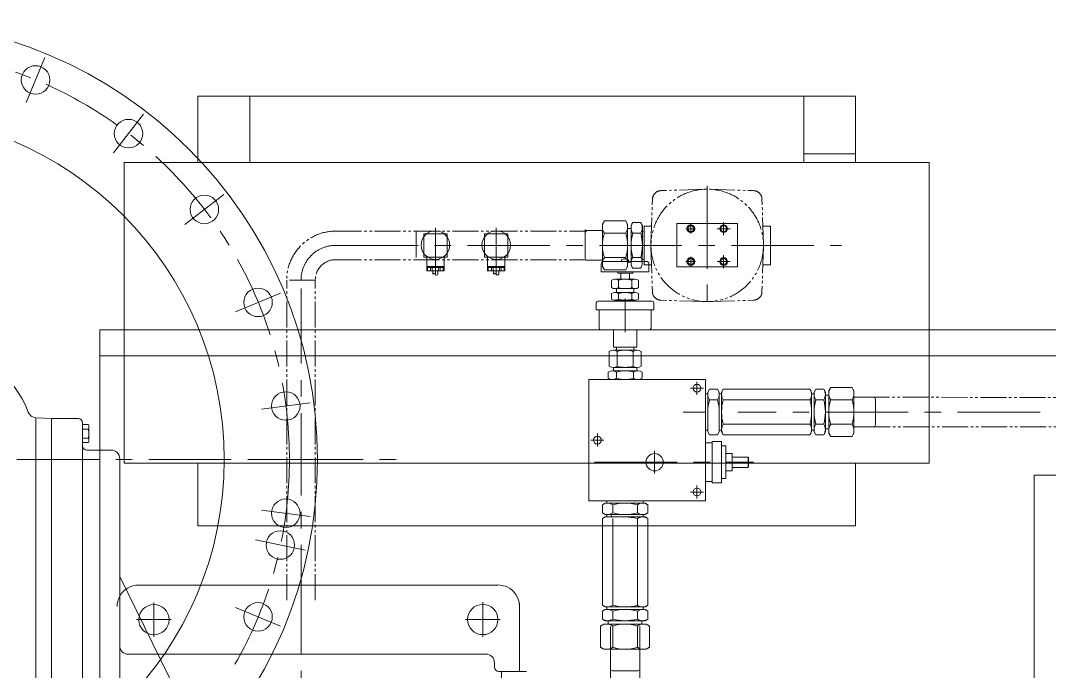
# Model space of a CAD drawing. Header units: inches. Extents: x 0 to 26418, y 0 to 20128.
# Drawn here: x 20957 to 22146, y 7559 to 8311 of the extents above; entities that cross this region are included whole.
import ezdxf

# ---------------------------------------------------------------- set-up
doc = ezdxf.new("R2010")
doc.units = ezdxf.units.IN
doc.header["$MEASUREMENT"] = 0
doc.linetypes.add('CENTER', pattern=[50.8, 31.75, -6.35, 6.35, -6.35])
doc.linetypes.add('EB_DASHDOTDOT', pattern=[45, 30, -3, 3, -3, 3, -3])
for name, color, linetype, lineweight in [('CAXA1', 5, 'CENTER', 5), ('CAXA尺寸线层', 3, 'Continuous', 5), ('CAXA细实线层', 7, 'Continuous', 5), ('细实线层', 7, 'Continuous', 5)]:
    doc.layers.add(name, color=color, linetype=linetype, lineweight=lineweight)

msp = doc.modelspace()

# ---------------------------------------------------------------- linework, layer by layer
at = {"color": 7, "lineweight": 5}
for p, q in [((21161.98, 8223.94), (21921.98, 8223.94)), ((21161.98, 8223.94), (21161.98, 8147.54)), ((21161.98, 8223.94), (21161.98, 8147.54)), ((21221.98, 8223.94), (21221.98, 8147.54)), ((21861.98, 8223.94), (21861.98, 8147.54)), ((21921.98, 8223.94), (21921.98, 8147.54)), ((21861.98, 8157.54), (21921.98, 8157.54)), ((21076.98, 8147.54), (21076.98, 7799.94)), ((21076.98, 8147.54), (22006.98, 8147.54)), ((22006.98, 8147.54), (22006.98, 7799.94)), ((21048.66, 7953.98), (21048.66, 6673.89)), ((21048.66, 7953.98), (23708.66, 7953.98)), ((21048.66, 7923.94), (23708.66, 7923.94)), ((21076.98, 7799.94), (22006.98, 7799.94)), ((21161.98, 7799.94), (21161.98, 7727.54)), ((21921.98, 7799.94), (21921.98, 7727.54)), ((22128.29, 7786.01), (22128.29, 6751.87)), ((22128.29, 7786.01), (24114.16, 7786.01)), ((21161.98, 7727.54), (21921.98, 7727.54))]:
    msp.add_line(p, q, dxfattribs=at)
at = {"color": 7, "linetype": 'Continuous', "lineweight": 5}
for p, q in [((21629.52, 8076.09), (21629.5, 8051.54)), ((21629.52, 8076.09), (21629.51, 8068.58)), ((21629.52, 8076.09), (21631.71, 8079.88)), ((21629.52, 8076.09), (21631.71, 8079.88)), ((21631.71, 8079.88), (21656.33, 8079.85)), ((21631.71, 8079.88), (21656.33, 8079.85)), ((21658.52, 8076.06), (21656.33, 8079.85)), ((21658.52, 8076.06), (21656.33, 8079.85)), ((21658.52, 8076.06), (21658.52, 8071.05)), ((21658.52, 8076.06), (21658.52, 8071.05)), ((21662.52, 8074.55), (21664.43, 8077.85)), ((21662.52, 8074.55), (21664.43, 8077.85)), ((21662.52, 8074.55), (21662.52, 8071.05)), ((21662.52, 8074.55), (21662.52, 8071.05)), ((21664.43, 8077.85), (21673.62, 8077.84)), ((21664.43, 8077.85), (21673.62, 8077.84)), ((21675.52, 8074.54), (21673.62, 8077.84)), ((21675.52, 8074.54), (21673.62, 8077.84)), ((21675.52, 8074.54), (21675.5, 8051.54)), ((21675.52, 8074.54), (21675.51, 8068.04)), ((21677.45, 8073.96), (21677.45, 8028.96)), ((21686.14, 8073.96), (21677.45, 8073.96)), ((21677.45, 8073.96), (21677.45, 8028.96)), ((21686.14, 8073.96), (21677.45, 8073.96)), ((21715.45, 8026.84), (21715.45, 8076.84)), ((21715.45, 8076.84), (21785.45, 8076.84)), ((21785.45, 8076.84), (21785.45, 8026.84)), ((21814.75, 8073.96), (21823.45, 8073.96)), ((21823.45, 8028.96), (21823.45, 8073.96)), ((21823.45, 8072.53), (21823.45, 8030.53)), ((21422.86, 8065.04), (21449.86, 8065.04)), ((21422.86, 8038.04), (21422.86, 8065.04)), ((21449.86, 8038.04), (21449.86, 8065.04)), ((21493.22, 8065.04), (21520.22, 8065.04)), ((21493.22, 8038.04), (21493.22, 8065.04)), ((21520.22, 8038.04), (21520.22, 8065.04)), ((21609.45, 8066.27), (21610.8, 8068.6)), ((21610.8, 8068.6), (21629.51, 8068.58)), ((21631.67, 8065.66), (21656.3, 8065.68)), ((21631.67, 8065.66), (21656.3, 8065.68)), ((21658.48, 8027.04), (21658.52, 8071.05)), ((21658.52, 8071.05), (21662.52, 8071.05)), ((21658.52, 8071.05), (21662.52, 8071.05)), ((21662.51, 8070.87), (21662.5, 8051.57)), ((21662.51, 8070.87), (21662.5, 8051.57)), ((21664.39, 8065.69), (21673.58, 8065.7)), ((21664.39, 8065.69), (21673.58, 8065.7)), ((21677.45, 8067.61), (21675.51, 8068.04)), ((21677.45, 8067.61), (21675.51, 8068.04)), ((21629.5, 8051.58), (21629.48, 8027.07)), ((21629.5, 8051.58), (21629.48, 8027.07)), ((21658.48, 8027.04), (21658.5, 8051.55)), ((21662.48, 8028.55), (21662.5, 8051.55)), ((21662.48, 8028.55), (21662.5, 8051.55)), ((21675.5, 8051.54), (21675.48, 8031.31)), ((21675.5, 8051.54), (21675.48, 8031.31)), ((21422.86, 8038.04), (21449.86, 8038.04)), ((21426.36, 8022.09), (21426.36, 8038.04)), ((21446.36, 8022.09), (21446.36, 8038.04)), ((21493.22, 8038.04), (21520.22, 8038.04)), ((21496.72, 8022.09), (21496.72, 8038.04)), ((21516.72, 8022.09), (21516.72, 8038.04)), ((21609.42, 8036.94), (21610.77, 8034.6)), ((21631.67, 8037.43), (21656.3, 8037.4)), ((21631.67, 8037.43), (21656.3, 8037.4)), ((21655.2, 8036.14), (21655.2, 8035.75)), ((21655.2, 8035.75), (21656, 8035.75)), ((21656, 8036.14), (21656, 8035.75)), ((21664.39, 8037.4), (21673.58, 8037.39)), ((21664.39, 8037.4), (21673.58, 8037.39)), ((21446.36, 8027.09), (21426.36, 8027.09)), ((21446.36, 8026.09), (21426.36, 8026.09)), ((21427.17, 8022.09), (21427.17, 8026.09)), ((21430.82, 8022.09), (21430.82, 8026.09)), ((21432.71, 8022.09), (21432.71, 8026.09)), ((21440.01, 8022.09), (21440.01, 8026.09)), ((21441.9, 8022.09), (21441.9, 8026.09)), ((21445.54, 8022.09), (21445.54, 8026.09)), ((21516.72, 8027.09), (21496.72, 8027.09)), ((21516.72, 8026.09), (21496.72, 8026.09)), ((21497.53, 8022.09), (21497.53, 8026.09)), ((21501.18, 8022.09), (21501.18, 8026.09)), ((21503.07, 8022.09), (21503.07, 8026.09)), ((21510.36, 8022.09), (21510.36, 8026.09)), ((21512.25, 8022.09), (21512.25, 8026.09)), ((21515.9, 8022.09), (21515.9, 8026.09)), ((21610.77, 8034.6), (21629.48, 8034.58)), ((21628.1, 8021.04), (21628.1, 8030.04)), ((21629.48, 8027.07), (21631.66, 8023.28)), ((21629.48, 8027.07), (21631.66, 8023.28)), ((21631.1, 8033.04), (21680.1, 8033.04)), ((21651.6, 8033.04), (21651.6, 8034.74)), ((21658.48, 8027.04), (21656.28, 8023.25)), ((21658.48, 8027.04), (21656.28, 8023.25)), ((21658.48, 8032.05), (21662.48, 8032.05)), ((21658.48, 8032.05), (21662.48, 8032.05)), ((21659.6, 8034.76), (21659.6, 8033.04)), ((21662.48, 8028.55), (21664.38, 8025.25)), ((21662.48, 8028.55), (21664.38, 8025.25)), ((21664.38, 8025.25), (21673.57, 8025.24)), ((21664.38, 8025.25), (21673.57, 8025.24)), ((21677.45, 8035.47), (21675.48, 8035.04)), ((21677.45, 8035.47), (21675.48, 8035.04)), ((21686.14, 8028.96), (21677.45, 8028.96)), ((21686.14, 8028.96), (21677.45, 8028.96)), ((21683.1, 8021.04), (21683.1, 8030.04)), ((21715.45, 8026.84), (21785.45, 8026.84)), ((21814.75, 8028.96), (21823.45, 8028.96)), ((21446.36, 8022.09), (21426.36, 8022.09)), ((21433.36, 8018.32), (21433.36, 8022.09)), ((21439.36, 8018.32), (21439.36, 8022.09)), ((21516.72, 8022.09), (21496.72, 8022.09)), ((21503.72, 8018.32), (21503.72, 8022.09)), ((21509.72, 8018.32), (21509.72, 8022.09)), ((21628.1, 8021.04), (21655.6, 8021.04)), ((21631.66, 8023.28), (21656.28, 8023.25)), ((21631.66, 8023.28), (21656.28, 8023.25)), ((21667.29, 8012.54), (21643.91, 8012.54)), ((21647.37, 8021.04), (21647.37, 8019.54)), ((21660.6, 8019.54), (21647.37, 8019.54)), ((21650.6, 8019.54), (21664.37, 8019.54)), ((21650.6, 8012.54), (21650.6, 8019.54)), ((21655.6, 8021.04), (21683.1, 8021.04)), ((21660.6, 8012.54), (21660.6, 8019.54)), ((21664.37, 8019.54), (21664.37, 8021.04)), ((21640.01, 8002.69), (21640.01, 8011.39)), ((21667.29, 8001.54), (21643.91, 8001.54)), ((21645.6, 7997.16), (21645.6, 8001.54)), ((21647.81, 8011.39), (21647.81, 8002.69)), ((21663.4, 8011.39), (21663.4, 8002.69)), ((21665.6, 7997.16), (21665.6, 8001.54)), ((21671.19, 8002.69), (21671.19, 8011.39)), ((21640.01, 7989.31), (21640.01, 7996.01)), ((21667.29, 7997.16), (21643.91, 7997.16)), ((21647.81, 7996.01), (21647.81, 7989.31)), ((21663.4, 7996.01), (21663.4, 7989.31)), ((21671.19, 7989.31), (21671.19, 7996.01)), ((21622.35, 7977.04), (21622.35, 7985.04)), ((21622.35, 7977.04), (21688.85, 7977.04)), ((21686.85, 7987.04), (21624.08, 7987.04)), ((21625.6, 7956.04), (21625.6, 7977.04)), ((21667.29, 7988.16), (21643.91, 7988.16)), ((21645.6, 7987.04), (21645.6, 7988.16)), ((21665.6, 7987.04), (21665.6, 7988.16)), ((21685.6, 7956.04), (21685.6, 7977.04)), ((21688.85, 7985.04), (21688.85, 7977.04)), ((21627.6, 7954.04), (21683.6, 7954.04)), ((21642.1, 7954.05), (21642.1, 7933.97)), ((21669.1, 7954.05), (21669.1, 7933.97)), ((21637.13, 7912), (21637.13, 7929.08)), ((21669.46, 7930.54), (21641.75, 7930.54)), ((21669.1, 7933.97), (21642.1, 7933.97)), ((21645.6, 7930.54), (21645.6, 7933.97)), ((21646.36, 7929.08), (21646.36, 7912)), ((21664.84, 7929.08), (21664.84, 7912)), ((21665.6, 7930.54), (21665.6, 7933.97)), ((21674.08, 7912), (21674.08, 7929.08)), ((21635.97, 7898.03), (21635.97, 7905.05)), ((21670.32, 7906.54), (21640.88, 7906.54)), ((21641.75, 7910.54), (21655.6, 7910.54)), ((21642.1, 7906.54), (21642.1, 7910.54)), ((21645.79, 7905.05), (21645.79, 7898.03)), ((21669.46, 7910.54), (21655.6, 7910.54)), ((21665.42, 7905.05), (21665.42, 7898.03)), ((21669.1, 7906.54), (21669.1, 7910.54)), ((21675.23, 7898.03), (21675.23, 7905.05)), ((21613.6, 7896.44), (21748.6, 7896.44)), ((21613.6, 7896.44), (21613.6, 7756.44)), ((21748.6, 7843.44), (21748.6, 7896.44)), ((21751.19, 7881.94), (21753.1, 7885.24)), ((21751.19, 7881.94), (21751.19, 7875.44)), ((21751.19, 7858.94), (21751.19, 7881.94)), ((21751.19, 7842.44), (21751.19, 7881.94)), ((21753.1, 7885.24), (21762.29, 7885.24)), ((21764.19, 7881.94), (21762.29, 7885.24)), ((21764.19, 7878.44), (21764.19, 7881.94)), ((21764.19, 7881.94), (21764.19, 7858.94)), ((21764.19, 7858.94), (21764.19, 7881.94)), ((21764.19, 7842.44), (21764.19, 7881.94)), ((21767.07, 7881.94), (21768.97, 7885.24)), ((21767.07, 7881.94), (21767.07, 7875.44)), ((21767.07, 7858.94), (21767.07, 7881.94)), ((21767.07, 7843.52), (21767.07, 7881.94)), ((21768.97, 7885.24), (21869.19, 7885.24)), ((21871.09, 7881.94), (21869.19, 7885.24)), ((21871.09, 7881.94), (21871.09, 7858.94)), ((21871.09, 7878.44), (21871.09, 7881.94)), ((21871.09, 7842.44), (21871.09, 7881.94)), ((21873.99, 7881.94), (21875.9, 7885.24)), ((21873.99, 7881.94), (21873.99, 7875.44)), ((21873.99, 7842.44), (21873.99, 7881.94)), ((21885.09, 7885.24), (21875.9, 7885.24)), ((21886.99, 7881.94), (21885.09, 7885.24)), ((21886.99, 7878.44), (21886.99, 7881.94)), ((21886.99, 7881.94), (21886.99, 7858.94)), ((21886.99, 7839.44), (21886.99, 7881.94)), ((21890.99, 7883.45), (21893.18, 7887.24)), ((21890.99, 7878.44), (21890.99, 7883.45)), ((21890.99, 7883.45), (21890.99, 7839.44)), ((21917.81, 7887.24), (21893.18, 7887.24)), ((21919.99, 7883.45), (21917.81, 7887.24)), ((21919.99, 7883.45), (21919.99, 7875.94)), ((21919.99, 7858.94), (21919.99, 7883.45)), ((21748.6, 7879.94), (21751.22, 7879.94)), ((21762.29, 7873.09), (21753.1, 7873.09)), ((21764.17, 7879.94), (21767.09, 7879.94)), ((21869.19, 7873.09), (21768.97, 7873.09)), ((21871.09, 7879.94), (21874.02, 7879.94)), ((21871.09, 7858.94), (21871.09, 7879.94)), ((21885.09, 7873.09), (21875.9, 7873.09)), ((21890.99, 7878.44), (21886.99, 7878.44)), ((21917.81, 7873.09), (21893.18, 7873.09)), ((21943.65, 7875.94), (21919.99, 7875.94)), ((21944.99, 7873.6), (21943.65, 7875.94)), ((21944.99, 7844.27), (21944.99, 7873.6)), ((21919.99, 7834.43), (21919.99, 7858.94)), ((21748.6, 7756.44), (21748.6, 7843.44)), ((21748.6, 7837.94), (21751.19, 7837.94)), ((21751.19, 7835.94), (21751.19, 7842.44)), ((21751.19, 7842.44), (21751.19, 7835.94)), ((21751.19, 7835.94), (21753.06, 7832.63)), ((21764.19, 7835.94), (21762.29, 7832.63)), ((21764.19, 7835.94), (21764.19, 7842.44)), ((21764.19, 7835.94), (21764.19, 7842.44)), ((21764.19, 7837.94), (21767.09, 7837.94)), ((21767.07, 7835.93), (21767.07, 7843.52)), ((21767.07, 7835.93), (21768.97, 7832.63)), ((21869.19, 7844.81), (21768.97, 7844.8)), ((21871.09, 7835.94), (21869.19, 7832.64)), ((21871.09, 7835.94), (21871.09, 7842.44)), ((21871.09, 7837.94), (21873.99, 7837.94)), ((21873.99, 7835.94), (21873.99, 7842.44)), ((21873.99, 7835.94), (21875.9, 7832.64)), ((21885.09, 7844.81), (21875.9, 7844.81)), ((21886.99, 7835.94), (21885.09, 7832.64)), ((21886.99, 7835.94), (21886.99, 7839.44)), ((21890.99, 7839.44), (21886.99, 7839.44)), ((21890.99, 7834.43), (21890.99, 7839.44)), ((21890.99, 7834.43), (21893.18, 7830.64)), ((21917.81, 7844.78), (21893.18, 7844.78)), ((21919.99, 7834.43), (21917.81, 7830.64)), ((21943.65, 7841.94), (21919.99, 7841.94)), ((21944.99, 7844.27), (21943.65, 7841.94)), ((21753.06, 7832.63), (21762.29, 7832.63)), ((21753.1, 7832.63), (21762.29, 7832.63)), ((21767.1, 7824.93), (21756.1, 7824.93)), ((21756.1, 7776.93), (21756.1, 7824.93)), ((21767.1, 7776.93), (21767.1, 7824.93)), ((21768.97, 7832.63), (21869.19, 7832.63)), ((21768.97, 7832.63), (21826.25, 7832.63)), ((21885.09, 7832.64), (21875.9, 7832.64)), ((21917.81, 7830.64), (21893.18, 7830.64)), ((21772.1, 7819.93), (21767.1, 7819.93)), ((21772.1, 7781.93), (21772.1, 7819.93)), ((21779.1, 7810.93), (21772.1, 7810.93)), ((21779.1, 7790.93), (21779.1, 7810.93)), ((21797.6, 7806.93), (21779.1, 7806.93)), ((21797.6, 7794.93), (21797.6, 7806.93)), ((21797.6, 7806.93), (21798.1, 7806.43)), ((21798.1, 7795.43), (21798.1, 7806.43)), ((21779.1, 7790.93), (21772.1, 7790.93)), ((21797.6, 7794.93), (21779.1, 7794.93)), ((21797.6, 7794.93), (21798.1, 7795.43)), ((21767.1, 7776.93), (21756.1, 7776.93)), ((21772.1, 7781.93), (21767.1, 7781.93)), ((21613.6, 7756.44), (21655.6, 7756.44)), ((21632.6, 7753.54), (21629.3, 7751.68)), ((21629.3, 7751.68), (21629.3, 7742.44)), ((21629.3, 7751.63), (21629.3, 7742.44)), ((21632.6, 7753.54), (21639.1, 7753.54)), ((21639.1, 7753.54), (21632.61, 7753.54)), ((21634.6, 7756.44), (21634.6, 7753.54)), ((21639.1, 7753.54), (21678.61, 7753.54)), ((21641.42, 7742.45), (21641.42, 7751.63)), ((21655.6, 7756.44), (21748.6, 7756.44)), ((21655.6, 7753.54), (21678.61, 7753.54)), ((21669.76, 7742.44), (21669.76, 7751.63)), ((21678.61, 7753.54), (21672.11, 7753.54)), ((21676.6, 7756.44), (21676.6, 7753.51)), ((21678.61, 7753.54), (21681.91, 7751.63)), ((21681.91, 7751.63), (21681.91, 7742.44)), ((21632.61, 7740.54), (21629.3, 7742.44)), ((21632.61, 7740.54), (21639.1, 7740.54)), ((21632.61, 7740.54), (21639.1, 7740.54)), ((21634.6, 7740.54), (21634.6, 7737.64)), ((21639.1, 7740.54), (21640.18, 7737.67)), ((21678.61, 7740.54), (21639.1, 7740.54)), ((21655.6, 7740.54), (21678.61, 7740.54)), ((21655.6, 7740.54), (21678.61, 7740.54)), ((21675.11, 7740.54), (21678.61, 7740.54)), ((21676.6, 7740.57), (21676.6, 7737.64)), ((21678.61, 7740.54), (21681.91, 7742.44)), ((21632.6, 7737.67), (21629.3, 7735.76)), ((21629.3, 7735.76), (21629.3, 7635.54)), ((21629.3, 7735.76), (21629.3, 7678.48)), ((21632.6, 7737.67), (21640.18, 7737.67)), ((21640.18, 7737.67), (21678.61, 7737.67)), ((21641.4, 7635.55), (21641.41, 7735.76)), ((21655.6, 7737.67), (21678.61, 7737.67)), ((21669.76, 7635.54), (21669.76, 7735.76)), ((21678.61, 7737.67), (21672.11, 7737.67)), ((21678.61, 7737.67), (21681.91, 7735.76)), ((21681.91, 7735.76), (21681.91, 7635.54)), ((21632.61, 7633.64), (21629.31, 7635.54)), ((21632.61, 7633.64), (21655.61, 7633.64)), ((21634.6, 7633.64), (21634.6, 7630.74)), ((21655.6, 7633.64), (21678.61, 7633.64)), ((21655.6, 7633.64), (21676.6, 7633.64)), ((21678.61, 7633.64), (21655.61, 7633.64)), ((21675.11, 7633.64), (21678.61, 7633.64)), ((21676.6, 7633.64), (21676.6, 7630.71)), ((21678.61, 7633.64), (21681.91, 7635.54)), ((21632.61, 7630.74), (21629.31, 7628.83)), ((21629.31, 7619.64), (21629.31, 7628.83)), ((21632.61, 7630.74), (21655.61, 7630.74)), ((21641.39, 7619.65), (21641.39, 7628.83)), ((21655.61, 7630.74), (21678.61, 7630.74)), ((21669.76, 7619.64), (21669.76, 7628.83)), ((21678.61, 7630.74), (21672.11, 7630.74)), ((21678.61, 7630.74), (21681.91, 7628.83)), ((21681.91, 7619.64), (21681.91, 7628.83)), ((21631.1, 7613.74), (21627.31, 7611.55)), ((21627.31, 7586.93), (21627.31, 7611.55)), ((21632.61, 7617.74), (21629.31, 7619.64)), ((21631.1, 7613.74), (21636.11, 7613.74)), ((21632.61, 7617.74), (21655.6, 7617.74)), ((21636.11, 7613.74), (21636.11, 7617.74)), ((21680.11, 7613.74), (21636.11, 7613.74)), ((21638.61, 7611.08), (21638.6, 7330.06)), ((21641.39, 7586.93), (21641.39, 7611.55)), ((21655.6, 7617.74), (21678.61, 7617.74)), ((21678.61, 7617.74), (21655.61, 7617.74)), ((21669.76, 7586.93), (21669.76, 7611.55)), ((21672.78, 7611.08), (21672.68, 7329.68)), ((21675.11, 7613.74), (21675.11, 7617.74)), ((21675.11, 7617.74), (21678.61, 7617.74)), ((21675.11, 7613.74), (21680.11, 7613.74)), ((21678.61, 7617.74), (21681.91, 7619.64)), ((21680.11, 7613.74), (21683.91, 7611.55)), ((21683.91, 7586.93), (21683.91, 7611.55)), ((21631.1, 7584.74), (21627.31, 7586.93)), ((21631.1, 7584.74), (21638.61, 7584.74)), ((21638.61, 7584.74), (21680.11, 7584.74)), ((21638.61, 7561.08), (21638.61, 7584.74)), ((21680.11, 7584.74), (21672.61, 7584.74)), ((21672.61, 7561.08), (21672.61, 7584.74)), ((21680.11, 7584.74), (21683.91, 7586.93)), ((21640.94, 7559.74), (21638.61, 7561.08)), ((21670.27, 7559.74), (21672.61, 7561.08)), ((21640.94, 7559.74), (21670.27, 7559.74))]:
    msp.add_line(p, q, dxfattribs=at)
at = {"color": 7, "lineweight": 5}
for centre, radius in [((20792.77, 7803.94), 507.5), ((20974.44, 8242.76), 16.5), ((20792.65, 7803.94), 399.87), ((21081.82, 8180.75), 16.5), ((21169.49, 8093.07), 16.5), ((21231.48, 7985.68), 16.5), ((21263.57, 7865.91), 16.5), ((21263.56, 7741.91), 16.5), ((21257.25, 7705.18), 16.5), ((21111.17, 7618.94), 17.5), ((21231.46, 7622.14), 16.5)]:
    msp.add_circle(centre, radius, dxfattribs=at)
at = {"color": 7, "linetype": 'Continuous', "lineweight": 5}
for centre, radius in [((21731.45, 8070.84), 4.5), ((21731.45, 8070.84), 3.4), ((21769.45, 8070.84), 4.5), ((21769.45, 8070.84), 3.4), ((21436.36, 8051.87), 16.49), ((21506.72, 8051.87), 16.49), ((21731.45, 8032.84), 4.5), ((21731.45, 8032.84), 3.4), ((21769.45, 8032.84), 4.5), ((21769.45, 8032.84), 3.4), ((21738.6, 7886.44), 4.5), ((21623.6, 7826.44), 4.5), ((21689.6, 7800.93), 10), ((21738.6, 7766.44), 4.5)]:
    msp.add_circle(centre, radius, dxfattribs=at)
for centre, radius, start, end in [((21642.01, 8072.74), 12.53, 145.66719, 214.43568), ((21645.95, 8072.75), 12.53, 325.66719, 34.43568), ((21645.95, 8072.75), 12.53, 325.66719, 34.43568), ((21673.12, 8071.77), 10.64, 145.22625, 214.87662), ((21664.84, 8071.76), 10.64, 325.22625, 34.87662), ((21664.84, 8071.76), 10.64, 325.22625, 34.87662), ((21676.33, 8051.55), 46.83, 162.46348, 180.05143), ((21611.67, 8051.49), 46.83, 0.05143, 17.63939), ((21611.67, 8051.49), 46.83, 0.05143, 17.63939), ((21716, 8051.58), 53.5, 164.71426, 180.05143), ((21622, 8051.5), 53.5, 0.05143, 15.38861), ((21622, 8051.5), 53.5, 0.05143, 15.38861), ((21676.33, 8051.54), 46.83, 179.94857, 197.53652), ((21676.33, 8051.54), 46.83, 179.94857, 197.53652), ((21611.67, 8051.59), 46.83, 342.36061, 359.94857), ((21611.67, 8051.59), 46.83, 342.36061, 359.94857), ((21716, 8051.5), 53.5, 179.94857, 195.28574), ((21716, 8051.5), 53.5, 179.94857, 195.28574), ((21622, 8051.59), 53.5, 344.61139, 359.94857), ((21622, 8051.59), 53.5, 344.61139, 359.94857), ((21642.01, 8030.34), 12.53, 145.56432, 214.33281), ((21642.01, 8030.34), 12.53, 145.56432, 214.33281), ((21655.6, 8029.75), 6.39, 93.58332, 128.7523), ((21655.6, 8029.75), 6.4, 51.2477, 86.41668), ((21645.95, 8030.34), 12.53, 325.56432, 34.33281), ((21645.95, 8030.34), 12.53, 325.56432, 34.33281), ((21673.12, 8031.31), 10.64, 145.12338, 214.77375), ((21673.12, 8031.31), 10.64, 145.12338, 214.77375), ((21664.84, 8031.32), 10.64, 325.12338, 34.77375), ((21664.84, 8031.32), 10.64, 325.12338, 34.77375), ((21631.1, 8030.04), 3, 90, 180), ((21680.1, 8030.04), 3, 0, 90), ((21643.91, 8005.36), 7.18, 57.13277, 122.86723), ((21655.6, 7985.54), 27, 73.22135, 106.77865), ((21667.29, 8005.36), 7.18, 57.13277, 122.86723), ((21643.91, 8008.72), 7.18, 237.13277, 302.86723), ((21655.6, 8028.54), 27, 253.22135, 286.77865), ((21667.29, 8008.72), 7.18, 237.13277, 302.86723), ((21643.91, 7989.98), 7.18, 57.13277, 122.86723), ((21643.91, 7995.34), 7.18, 237.13277, 302.86723), ((21655.6, 7970.16), 27, 73.22135, 106.77865), ((21655.6, 8015.16), 27, 253.22135, 286.77865), ((21667.29, 7989.98), 7.18, 57.13277, 122.86723), ((21667.29, 7995.34), 7.18, 237.13277, 302.86723), ((21624.35, 7985.04), 2, 90, 180), ((21686.85, 7985.04), 2, 0, 90), ((21627.6, 7956.04), 2, 180, 270), ((21683.6, 7956.04), 2, 270, 360), ((21641.75, 7922.49), 8.05, 54.96996, 125.03004), ((21655.6, 7900.54), 30, 90, 107.93393), ((21655.6, 7900.54), 30, 72.06607, 90), ((21669.46, 7922.49), 8.05, 54.96996, 125.03004), ((21640.88, 7897.73), 8.81, 56.1491, 123.8509), ((21641.75, 7918.59), 8.05, 234.96996, 305.03004), ((21655.6, 7873.54), 33, 72.69712, 107.30288), ((21655.6, 7940.54), 30, 252.06607, 270), ((21655.6, 7940.54), 30, 270, 287.93393), ((21669.46, 7918.59), 8.05, 234.96996, 305.03004), ((21670.32, 7897.73), 8.81, 56.1491, 123.8509), ((21640.88, 7905.35), 8.81, 236.1491, 303.8509), ((21655.6, 7929.54), 33, 252.69712, 287.30288), ((21670.32, 7905.35), 8.81, 236.1491, 303.8509), ((21761.83, 7879.16), 10.64, 145.17482, 214.82518), ((21753.56, 7879.16), 10.64, 325.17482, 34.82518), ((21777.7, 7879.16), 10.64, 145.17482, 214.82518), ((21860.46, 7879.16), 10.64, 325.17482, 34.82518), ((21884.63, 7879.16), 10.64, 145.17482, 214.82518), ((21876.36, 7879.16), 10.64, 325.17482, 34.82518), ((21903.52, 7880.16), 12.53, 145.61575, 214.38425), ((21907.47, 7880.16), 12.53, 325.61575, 34.38425), ((21804.69, 7858.94), 53.5, 164.66283, 180), ((21710.7, 7858.94), 53.5, 0, 15.33717), ((21820.56, 7858.94), 53.5, 164.66283, 180), ((21817.6, 7858.94), 53.5, 0, 15.33717), ((21927.49, 7858.94), 53.5, 164.66283, 180), ((21833.5, 7858.94), 53.5, 0, 15.33717), ((21937.82, 7858.94), 46.83, 162.41205, 180), ((21873.17, 7858.94), 46.83, 0, 17.58795), ((21820.56, 7858.96), 53.5, 180.00649, 195.34366), ((21817.6, 7858.96), 53.5, 344.66931, 0.00649), ((21927.49, 7858.97), 53.5, 180.00649, 195.34366), ((21833.5, 7858.96), 53.5, 344.66931, 0.00649), ((21937.82, 7858.93), 46.83, 180, 197.58795), ((21873.17, 7858.93), 46.83, 342.41205, 0), ((21777.71, 7838.73), 10.64, 145.1813, 214.83167), ((21860.46, 7838.74), 10.64, 325.1813, 34.83167), ((21884.63, 7838.74), 10.64, 145.1813, 214.83167), ((21876.36, 7838.74), 10.64, 325.1813, 34.83167), ((21903.52, 7837.71), 12.53, 145.61575, 214.38425), ((21907.47, 7837.71), 12.53, 325.61575, 34.38425), ((21635.34, 7742.9), 10.64, 55.16406, 124.81443), ((21655.56, 7700.04), 53.5, 89.98925, 105.32642), ((21655.61, 7700.04), 53.5, 74.66283, 90), ((21675.83, 7742.9), 10.64, 55.17482, 124.82518), ((21635.34, 7751.18), 10.64, 235.16406, 304.81443), ((21655.58, 7794.03), 53.5, 254.65207, 269.98925), ((21655.61, 7794.03), 53.5, 270, 285.33717), ((21675.83, 7751.17), 10.64, 235.17482, 304.82518), ((21655.61, 7684.17), 53.5, 74.66283, 90), ((21675.83, 7727.03), 10.64, 55.17482, 124.82518), ((21635.32, 7644.28), 10.64, 235.16406, 304.81443), ((21655.56, 7687.13), 53.5, 254.65207, 269.98925), ((21655.61, 7687.13), 53.5, 270, 285.33717), ((21675.83, 7644.27), 10.64, 235.17482, 304.82518), ((21635.32, 7620.1), 10.64, 55.16406, 124.81443), ((21655.53, 7577.24), 53.5, 89.98925, 105.32642), ((21655.61, 7577.24), 53.5, 74.66283, 90), ((21675.83, 7620.1), 10.64, 55.17482, 124.82518), ((21634.31, 7601.21), 12.53, 55.605, 124.37349), ((21635.32, 7628.38), 10.64, 235.16406, 304.81443), ((21655.55, 7671.23), 53.5, 254.65207, 269.98925), ((21655.53, 7566.91), 46.83, 89.98925, 107.5772), ((21655.61, 7671.23), 53.5, 270, 285.33717), ((21655.61, 7566.91), 46.83, 72.41205, 90), ((21675.83, 7628.37), 10.64, 235.17482, 304.82518), ((21676.83, 7601.21), 12.53, 55.61575, 124.38425), ((21634.31, 7597.27), 12.53, 235.605, 304.37349), ((21655.54, 7631.57), 46.83, 252.40129, 269.98925), ((21655.61, 7631.57), 46.83, 270, 287.58795), ((21676.83, 7597.27), 12.53, 235.61575, 304.38425)]:
    msp.add_arc(centre, radius, start, end, dxfattribs=at)
at = {"color": 7, "lineweight": 5}
for start, end in [(90, 151.63992), (151.63992, 180)]:
    msp.add_arc((21093.67, 7633.94), 25, start, end, dxfattribs=at)
at = {"layer": 'CAXA1', "linetype": 'CENTER', "lineweight": 5, "ltscale": 3}
for p, q in [((20985.24, 8268.84), (20963.64, 8216.67)), ((21099, 8203.15), (21064.63, 8158.36)), ((21750.45, 8120.5), (21750.45, 7978.14)), ((21750.45, 8119.53), (21750.45, 7983.53)), ((21191.89, 8110.25), (21147.1, 8075.88)), ((21436.36, 8032.11), (21436.36, 8071.93)), ((21436.36, 8032.11), (21436.36, 8071.93)), ((21436.36, 8032.11), (21436.36, 8071.93)), ((21436.36, 8031.97), (21436.36, 8071.78)), ((21506.72, 8031.97), (21506.72, 8071.78)), ((21731.45, 8065.34), (21731.45, 8076.34)), ((21769.45, 8078.34), (21769.45, 8063.34)), ((21436.36, 8037.09), (21436.36, 8070.09)), ((21609.42, 8037.09), (21609.42, 8070.09)), ((21725.95, 8070.84), (21736.95, 8070.84)), ((21761.95, 8070.84), (21776.95, 8070.84)), ((21763.95, 8070.84), (21774.95, 8070.84)), ((21775.44, 8062.82), (21775.53, 8062.82)), ((21321.16, 8051.54), (21905.54, 8051.54)), ((21436.36, 8037.09), (21436.36, 8017.09)), ((21506.72, 8037.09), (21506.72, 8017.09)), ((21731.45, 8027.34), (21731.45, 8038.34)), ((21769.45, 8040.34), (21769.45, 8025.34)), ((21725.95, 8032.84), (21736.95, 8032.84)), ((21761.95, 8032.84), (21776.95, 8032.84)), ((21763.95, 8032.84), (21774.95, 8032.84)), ((21281.16, 7610.06), (21281.16, 8001.54)), ((21257.56, 7996.48), (21205.4, 7974.88)), ((21655.6, 7951.4), (21655.6, 7990.26)), ((21659.1, 7945.05), (21659.1, 7944.95)), ((21738.6, 7893.94), (21738.6, 7878.94)), ((21731.1, 7886.44), (21746.1, 7886.44)), ((21291.56, 7869.59), (21235.58, 7862.22)), ((21722.6, 7858.94), (21748.29, 7858.94)), ((23811.43, 7858.94), (21785.92, 7858.94)), ((21623.6, 7833.94), (21623.6, 7818.94)), ((21616.1, 7826.44), (21631.1, 7826.44)), ((21689.6, 7813.93), (21689.6, 7787.93)), ((20190.9, 7803.94), (21394.4, 7803.94)), ((21238.15, 7803.94), (21296.92, 7803.94)), ((21620.4, 7800.94), (21803.89, 7800.94)), ((21676.6, 7800.93), (21702.6, 7800.93)), ((21731.1, 7766.44), (21746.1, 7766.44)), ((21738.6, 7773.94), (21738.6, 7758.94)), ((21291.55, 7738.23), (21235.57, 7745.6)), ((21228.51, 7711.29), (21285.99, 7699.08)), ((21281.16, 6969.3), (21281.16, 7673.18)), ((21111.17, 7638.94), (21111.17, 7598.94)), ((21257.54, 7611.34), (21205.38, 7632.95)), ((21491.17, 7639.07), (21491.17, 7599.07)), ((21131.17, 7618.94), (21091.17, 7618.94)), ((21094.17, 7610.68), (21094.18, 7610.68)), ((21511.17, 7619.07), (21471.17, 7619.07))]:
    msp.add_line(p, q, dxfattribs=at)
msp.add_circle((20792.77, 7803.94), 475, dxfattribs=at)
msp.add_arc((21321.16, 8011.54), 40, 90, 180, dxfattribs=at)
at = {"layer": 'CAXA尺寸线层', "color": 7, "linetype": 'Continuous', "lineweight": 5}
for p, q in [((21446.36, 8022.09), (21441.37, 8022.09)), ((21516.72, 8022.09), (21511.72, 8022.09))]:
    msp.add_line(p, q, dxfattribs=at)
at = {"layer": 'CAXA细实线层', "color": 7, "linetype": 'EB_DASHDOTDOT', "lineweight": 5}
for p, q in [((21748.35, 8116.5), (21696.82, 8114.83)), ((21752.54, 8116.5), (21804.08, 8114.83)), ((21685.48, 8053.63), (21687.14, 8105.16)), ((21815.41, 8053.63), (21813.75, 8105.16)), ((21321.16, 8068.04), (21609.42, 8068.04)), ((21414.22, 8067.72), (21414.19, 8035.02)), ((21685.48, 8049.43), (21687.14, 7997.9)), ((21815.41, 8049.43), (21813.75, 7997.9)), ((21321.16, 8035.04), (21609.42, 8035.04)), ((21297.66, 8011.54), (21264.66, 8011.54)), ((21264.66, 7641.54), (21264.66, 8011.54)), ((21297.66, 7641.54), (21297.66, 8011.54)), ((21748.35, 7986.56), (21696.82, 7988.23)), ((21752.54, 7986.56), (21804.08, 7988.23)), ((23761.14, 7875.44), (21943.65, 7875.94)), ((23762, 7842.46), (21940.98, 7841.94))]:
    msp.add_line(p, q, dxfattribs=at)
at = {"layer": 'CAXA细实线层', "color": 7, "linetype": 'Continuous', "lineweight": 5}
for p, q in [((21647, 7987.04), (21647, 7988.16)), ((21664.2, 7987.04), (21664.2, 7988.16)), ((21756.1, 7823.43), (21748.6, 7823.43)), ((21756.1, 7778.43), (21748.6, 7778.43))]:
    msp.add_line(p, q, dxfattribs=at)
at = {"layer": 'CAXA细实线层', "color": 7, "linetype": 'EB_DASHDOTDOT', "lineweight": 5}
msp.add_circle((21750.45, 8051.53), 65, dxfattribs=at)
for centre, radius, start, end in [((21697.26, 8104.84), 10, 91.7462, 178.04806), ((21803.75, 8104.84), 10, 1.84907, 88.15093), ((21321.16, 8011.54), 56.5, 90, 180), ((21321.16, 8011.54), 23.5, 90, 180), ((21697.14, 7998.22), 10, 181.84907, 268.15093), ((21803.75, 7998.22), 10, 271.84907, 358.15093)]:
    msp.add_arc(centre, radius, start, end, dxfattribs=at)
at = {"layer": 'CAXA细实线层', "color": 7, "linetype": 'Continuous', "lineweight": 5}
for points in [[(21439.36, 8018.32), (21439, 8017.84), (21437.8, 8016.82), (21436.36, 8018.32), (21434.92, 8019.83), (21433.72, 8018.8), (21433.36, 8018.32)], [(21509.72, 8018.32), (21509.36, 8017.84), (21508.16, 8016.82), (21506.72, 8018.32), (21505.28, 8019.83), (21504.08, 8018.8), (21503.72, 8018.32)]]:
    msp.add_open_spline(points, degree=3, dxfattribs=at)
at = {"layer": '细实线层', "color": 7, "lineweight": 5}
for p, q in [((20974.8, 7852.38), (20992.67, 7851.43)), ((20974.8, 7852.38), (20974.8, 6685.5)), ((20992.67, 7811.48), (20992.67, 7851.44)), ((20992.67, 6686.44), (20992.67, 7851.44)), ((20992.67, 7851.43), (21023.67, 7851.43)), ((21028.67, 6691.44), (21028.67, 7846.43)), ((21028.67, 7823.54), (21028.67, 7844.33)), ((21035.41, 7844.33), (21028.67, 7844.33)), ((21028.67, 7827.93), (21028.67, 7839.93)), ((21035.41, 7839.13), (21028.67, 7839.13)), ((21036.17, 7826.14), (21036.17, 7841.73)), ((20992.67, 7827.42), (20992.67, 7827.42)), ((21035.41, 7828.74), (21028.67, 7828.74)), ((21035.41, 7823.54), (21028.67, 7823.54)), ((21033.67, 7814.94), (21061.67, 7814.94)), ((21071.67, 7123.97), (21071.67, 7804.94)), ((21071.67, 7668.94), (21176.15, 7455.94)), ((21093.67, 7658.94), (21508.67, 7658.94)), ((21533.67, 7559.07), (21533.67, 7637.73)), ((21081.67, 7578.94), (21494.67, 7578.94)), ((21504.67, 7564.07), (21504.67, 7569.07)), ((21509.67, 7559.07), (21541.67, 7559.07)), ((21512.66, 7456.26), (21512.66, 7559.07))]:
    msp.add_line(p, q, dxfattribs=at)
msp.add_circle((21491.17, 7619.07), 17.5, dxfattribs=at)
for centre, radius, start, end in [((20859.67, 7819.04), 113.5, 20.53539, 88.19827), ((20975.32, 7862.36), 10, 200.5354, 267), ((21023.67, 7846.43), 5, 0, 90), ((21031.39, 7841.73), 4.79, 327.13277, 32.86723), ((21018.17, 7833.93), 18, 343.22135, 16.77865), ((21031.39, 7826.14), 4.79, 327.13277, 32.86723), ((21033.67, 7819.94), 5, 180, 270), ((21061.67, 7804.94), 10, 0, 90), ((21508.67, 7634.07), 25, 0, 90), ((21081.67, 7588.94), 10, 180, 270), ((21494.67, 7569.07), 10, 0, 90), ((21509.67, 7564.07), 5, 180, 270)]:
    msp.add_arc(centre, radius, start, end, dxfattribs=at)

doc.saveas('drawing.dxf')
